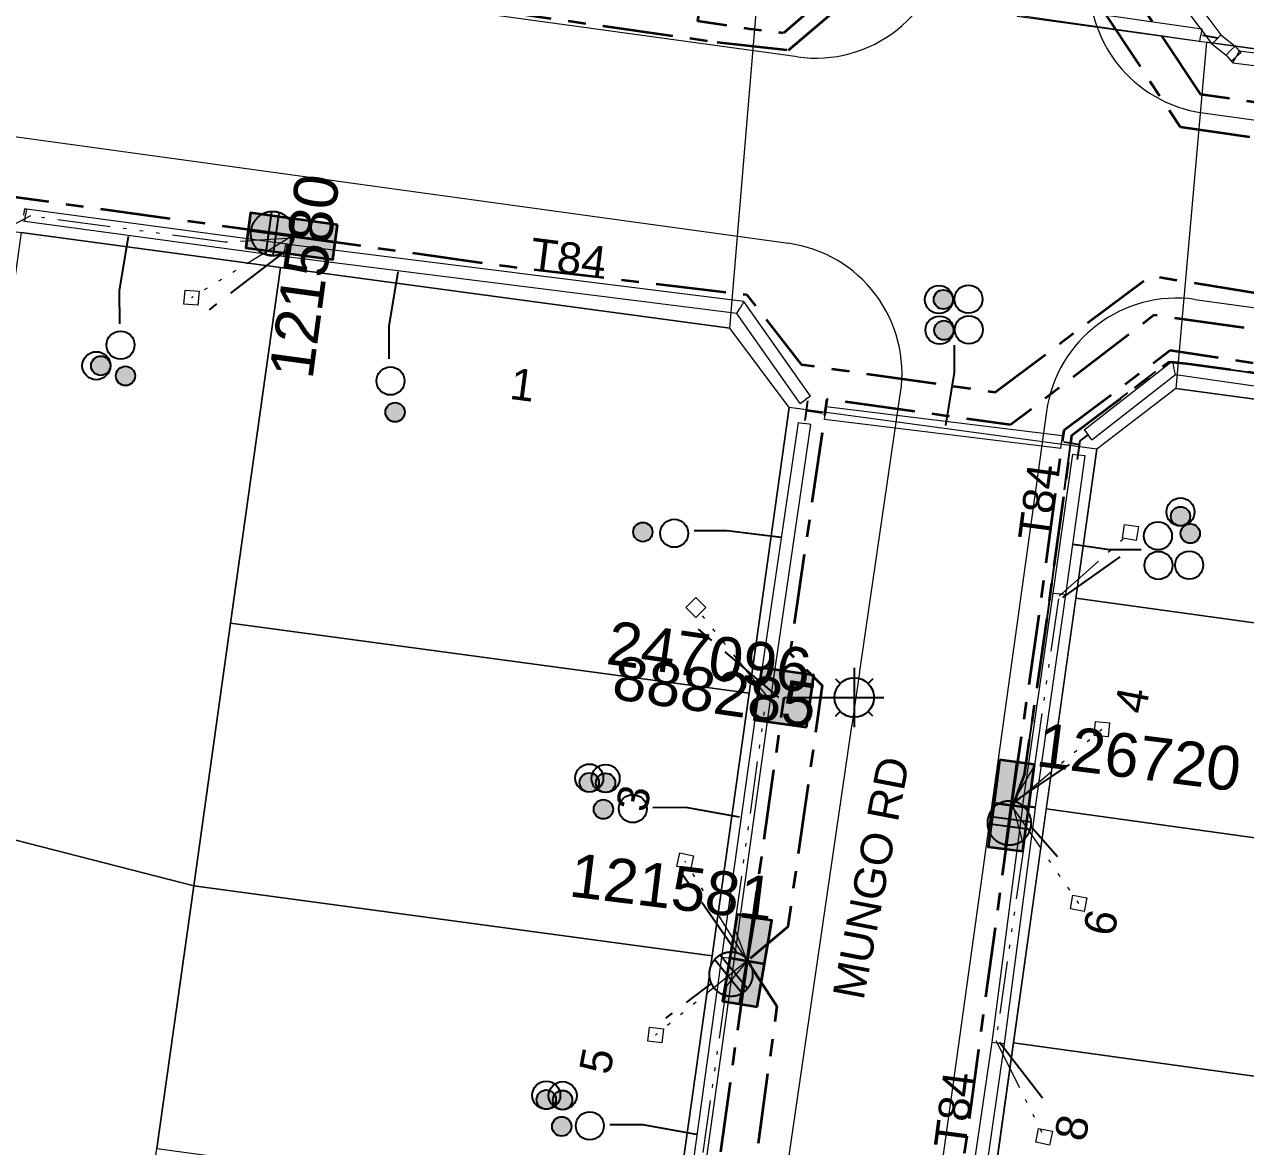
# Model space of a CAD drawing. Header units: metres. Extents: x 308278 to 310511, y 6271134 to 6272874.
# Drawn here: x 308955.2 to 309024.8, y 6271747.5 to 6271811.5 of the extents above; entities that cross this region are included whole.
import ezdxf
from ezdxf.enums import TextEntityAlignment as Align

# ---------------------------------------------------------------- set-up
doc = ezdxf.new("R2010")
doc.units = ezdxf.units.M
doc.set_wipeout_variables(frame=1)
for name, pattern in [('Cable Exist UG', [7, 4, -1, 1, -1]), ('DOT', [6.35, 0, -6.35]), ('PHANTOMX2', [6.6, 3, -0.75, 0.2, -0.75, 0.2, -0.75, 0.2, -0.75])]:
    doc.linetypes.add(name, pattern=pattern)
doc.layers.get('0').update_dxf_attribs({"color": 6})
for name, color, linetype, lineweight in [('_User Miscellaneous1', 30, 'Continuous', 13), ('_User_HV_Exist', 1, 'Continuous', 35), ('_User_LV_Exist', 5, 'Continuous', 35), ('_User_SL_Exist', 4, 'Continuous', 35), ('Cadastre Land Parcels_SP_EXT', 118, 'Continuous', 15), ('Cadastre Roads_SP_EXT', 218, 'Continuous', 15), ('Mains_HV_EXT', 13, 'Continuous', 25), ('Mains_LV_EXT', 163, 'Continuous', 25), ('Mains_LV_SL_EXT', 135, 'Continuous', 25), ('Services_SP_EXT', 42, 'PHANTOMX2', 20)]:
    doc.layers.add(name, color=color, linetype=linetype, lineweight=lineweight)
doc.layers.add('Cadastre Roads_SP_NEW', color=214, linetype='Continuous', lineweight=15, transparency=0.8)
for name, color, linetype in [('Duct_SP_EXT', 30, 'Continuous'), ('Equip_LV_EXT', 7, 'Continuous'), ('Equip_SP_SL_EXT', 7, 'Continuous'), ('SupportsUG_SP_LV_EXT', 7, 'Continuous'), ('SupportsUG_SP_LV_SL_EXT', 7, 'Continuous'), ('Trench_SP_EXT', 7, 'Continuous')]:
    doc.layers.add(name, color=color, linetype=linetype)
doc.styles.add('COLUMN_LABEL', font='arial.ttf', dxfattribs={"height": 2})
doc.styles.add('iecARIAL', font='arial.ttf', dxfattribs={"height": 2})
doc.styles.add('POLE_LABEL', font='arial.ttf', dxfattribs={"height": 2})
doc.styles.add('SL_LABEL', font='arial.ttf', dxfattribs={"height": 2})
doc.styles.get("Standard").update_dxf_attribs({"font": 'arial.ttf'})

# ---------------------------------------------------------------- blocks, each defined once
blk = doc.blocks.new('COLUMN_EXT')
blk.add_hatch(color=256).paths.add_polyline_path([(1.5, -1.5), (1.5, 1.5), (-1.5, 1.5), (-1.5, -1.5)])
blk.add_lwpolyline([(1.5, 1.5), (-1.5, 1.5), (-1.5, -1.5), (1.5, -1.5)], close=True)
at = {"flags": 9}
for tag, p in [('NOTES', (-1.813, 2)), ('STREETNAME', (-1.813, 1.6)), ('LOCATION', (-1.813, 1.4)), ('SUBURB', (-1.813, 1.8)), ('OWNED_BY', (-1.813, 0.6)), ('LEGEND', (-1.813, 1.2)), ('USAGE', (-1.813, 1)), ('STATE', (-1.813, 0.8)), ('COLUMN_TYPE', (-1.813, 0.4))]:
    blk.add_attdef(tag, text='', height=0.2, rotation=180, dxfattribs=at).set_placement(p, align=Align.MIDDLE_LEFT)
at = {"flags": 1}
blk.add_attdef('Z', (-1.813, 2.351), '', height=0.2, rotation=180, dxfattribs=at)
at = {"flags": 9}
for tag, style, p in [('STRUCTURE_PLANT_NUMBER', 'POLE_LABEL', (-1.813, -0.031)), ('STREET_CODE', 'COLUMN_LABEL', (-1.813, 0.2))]:
    blk.add_attdef(tag, text='', height=0.2, rotation=180, dxfattribs=dict(at, style=style)).set_placement(p, align=Align.MIDDLE_LEFT)
at = {"style": 'COLUMN_LABEL', "width": 0.9, "flags": 8}
blk.add_attdef('ASSET_NUM', text='', height=2, rotation=270, dxfattribs=at).set_placement((2, -4), align=Align.MIDDLE_LEFT)
blk = doc.blocks.new('PILLAR_EXT')
blk.add_hatch(color=256).paths.add_polyline_path([(-2.5, 1), (-2.5, -1), (2.5, -1), (2.5, 1)])
for p, q in [((0, 1), (0, -1)), ((-2.5, 0), (2.5, 0))]:
    blk.add_line(p, q)
at = {"ltscale": 10}
blk.add_line((2.5, 0), (-2.5, 0), dxfattribs=at)
blk.add_lwpolyline([(-2.5, -1), (-1.25, -1), (1.25, -1), (2.5, -1), (2.5, 1), (-2.5, 1)], close=True)
at = {"width": 0.9, "flags": 8}
blk.add_attdef('ASSET_NUM', text='', height=2, rotation=90, dxfattribs=at).set_placement((-2, 4), align=Align.MIDDLE_LEFT)
for tag, p, flags in [('OWNED_BY', (0, -0.2), 9), ('STATE', (0, -0.4), 9), ('SUPPORT_TYPE', (0, -0.6), 9), ('USAGE', (0, -0.8), 9), ('LEGEND', (0, -1), 9), ('LOCATION', (0, -1.2), 9), ('NOTES', (0, -1.4), 9), ('STREETNAME', (0, -1.8), 9), ('SUBURB', (0, -2), 1), ('PARENT', (0, -1.6), 9)]:
    blk.add_attdef(tag, p, '', height=0.2, dxfattribs=dict(flags=flags))
blk = doc.blocks.new('DUCT_EXT')
blk.add_circle((0, 0.8), 0.8)
at = {"flags": 1}
blk.add_attdef('Z', (0, 0), '', height=0.2, dxfattribs=at)
at = {"flags": 9}
for tag, p in [('DUCT_CODE', (0, 0)), ('XSECT_TYPE', (0, -0.2)), ('STATE', (0, -0.6)), ('FB_REFERENCE', (0, -0.4)), ('NOTES', (0, -0.8))]:
    blk.add_attdef(tag, text='', height=0.2, dxfattribs=at).set_placement(p, align=Align.MIDDLE_LEFT)
blk = doc.blocks.new('*U479')
at = {"transparency": 33554687, "flags": 9}
for tag, p in [('LRATECODE', (-7.4, 0)), ('LOUTREACHVOCAB', (-7.2, 0)), ('LOUTREACH', (-7, 0)), ('LANTNUMBER', (-6.6, 0)), ('LNEW', (-6.4, 0)), ('LMASTVOCAB', (-6.2, 0)), ('LMAST', (-6, 0)), ('LLAMPVOCAB', (-5.8, 0)), ('LLAMP', (-5.6, 0)), ('LEXIST', (-5.4, 0)), ('LCHARGE3PERCENT', (-5.2, 0)), ('LCHARGE3', (-5, 0)), ('LCHARGE2PERCENT', (-4.8, 0)), ('LCHARGE2', (-4.6, 0)), ('LCHARGE1PERCENT', (-4.4, 0)), ('LCHARGE1', (-4.2, 0)), ('LCATEGORY', (-4, 0)), ('LBRACKETVOCAB', (-3.8, 0)), ('LBRACKET', (-3.6, 0)), ('LKINGHEIGHT', (-3.4, 0)), ('CREPLACE', (-3.2, 0)), ('CREMOVE', (-3, 0)), ('CNUMBER', (-2.8, 0)), ('CNEW', (-2.6, 0)), ('CEXIST', (-2.4, 0)), ('USAGE', (-2.2, 0)), ('STATE', (-2, 0)), ('OWNED_BY', (-1.8, 0)), ('ORIENTATION', (-1.6, 0)), ('OPERATING_VOLTAGE', (-1.4, 0)), ('NO_PHASES', (-1.2, 0)), ('LANTERN_TYPE', (-1, 0)), ('LANTERN_PURPOSE', (-0.8, 0)), ('CONTROL_TYPE', (-0.6, 0)), ('CONSTRUCTED_VOLTAGE', (-0.4, 0))]:
    blk.add_attdef(tag, text='', height=0.001, rotation=270, dxfattribs=at).set_placement(p, align=Align.MIDDLE_LEFT)
at = {"transparency": 33554687, "style": 'SL_LABEL', "flags": 9}
blk.add_attdef('STREET_CODE', text='', height=0.001, rotation=270, dxfattribs=at).set_placement((0.001, 0), align=Align.MIDDLE_LEFT)
at = {"transparency": 33554687, "flags": 1}
blk.add_attdef('Z', (0, 0), '', height=0.001, rotation=270, dxfattribs=at)
at = {"transparency": 33554687, "width": 0.9}
blk.add_attdef('LNUMBER', text='', height=1, dxfattribs=at).set_placement((7, -1), align=Align.MIDDLE_LEFT)
at = {"transparency": 33554687, "flags": 9}
for tag, p in [('LREMOVE', (0, -7.6)), ('LREPLACE', (0, -7.8)), ('LTYPE', (0, -8)), ('LTYPEVOCAB', (0, -8.2)), ('LEGEND', (0, -8.4)), ('SUBURB', (0, -8.6)), ('STREETNAME', (0, -8.8)), ('LOCATION', (0, -9)), ('NOTES', (0, -9.2)), ('MAINTAINED_BY', (0, -9.863))]:
    blk.add_attdef(tag, text='', height=0.001, dxfattribs=at).set_placement(p, align=Align.MIDDLE_LEFT)
blk.add_attdef('OPERATED_BY', (0, -9.607), '', height=0.001, dxfattribs=at)
at = {"linetype": 'DOT', "transparency": 33554687}
blk.add_wipeout([(5.688, 0), (5.061, -1.061), (4, -1.688), (2.939, -1.061), (2.313, 0), (2.939, 1.061), (4, 1.687), (5.061, 1.061)], dxfattribs=at)
at = {"transparency": 33554687}
for p, q in [((4, 1.687), (4, 0)), ((2.939, 1.061), (3.205, 0.795)), ((5.061, 1.061), (4.795, 0.795)), ((0, 0), (4, 0)), ((4, 0), (5.688, 0)), ((4, 0), (4, -1.688)), ((2.939, -1.061), (3.205, -0.795)), ((5.061, -1.061), (4.795, -0.795))]:
    blk.add_line(p, q, dxfattribs=at)
blk.add_circle((4, 0), 1.125, dxfattribs=at)
blk = doc.blocks.new('CCP_EXT')
at = {"flags": 9}
for tag, p in [('USAGE', (0, -1.2)), ('LEGEND', (0, -1.4)), ('STATE', (0, -1.8)), ('LIFE_SUPPORT', (0, -1.6)), ('NOTES', (0, -2))]:
    blk.add_attdef(tag, text='', height=0.2, dxfattribs=at).set_placement(p, align=Align.MIDDLE_LEFT)
at = {"transparency": 33554687}
blk.add_wipeout([(0, 0.566), (0.566, 0), (0, -0.566), (-0.566, 0)], dxfattribs=at)
blk.add_lwpolyline([(-0.566, 0), (0, 0.566), (0.566, 0), (0, -0.566), (-0.566, 0)])
at = {"flags": 1}
blk.add_attdef('Z', (0, 0), '', height=0.2, dxfattribs=at)
at = {"flags": 9}
for tag, p in [('CCP_TYPE', (0, 0)), ('OPERATING_VOLTAGE', (0, -0.6)), ('CONSTRUCTED_VOLTAGE', (0, -0.2)), ('NO_PHASES', (0, -0.4)), ('ORIENTATION', (0, -0.8)), ('OWNED_BY', (0, -1))]:
    blk.add_attdef(tag, text='', height=0.2, dxfattribs=at).set_placement(p, align=Align.MIDDLE_LEFT)
blk = doc.blocks.new('LV_UG_LINKS_CLOSED_EXT')
at = {"layer": 'Equip_LV_EXT'}
for tag, flags, p in [('ACTUAL_STATUS', 9, (3, -2)), ('OPERATING_VOLTAGE', 9, (3, -2.6)), ('ORIENTATION', 9, (3, -2.8)), ('CONSTRUCTED_VOLTAGE', 9, (3, -2.2)), ('NO_PHASES', 9, (3, -2.4)), ('STATE', 9, (3, -3)), ('SWITCH_TYPE', 9, (3, -3.2)), ('USAGE', 9, (3, -3.4)), ('OWNED_BY', 9, (3, -3.8)), ('OPERATED_BY', 9, (3, -4)), ('NOTES', 9, (3, -3.6)), ('MAINTAINED_BY', 9, (3, -4.2)), ('TYPE', 9, (3, -4.6)), ('Z', 1, (3, -4.8)), ('NUMBER_OF_PHASES', 9, (3, -4.4))]:
    blk.add_attdef(tag, text='', height=0.2, dxfattribs=dict(at, flags=flags)).set_placement(p, align=Align.MIDDLE_LEFT)
at = {"transparency": 33554687}
blk.add_wipeout([(4, 1.25), (3.969, 1.25), (3.939, 1.248), (3.908, 1.247), (3.877, 1.244), (3.847, 1.241), (3.817, 1.236), (3.786, 1.232), (3.756, 1.226), (3.726, 1.22), (3.696, 1.213), (3.667, 1.205), (3.637, 1.196), (3.608, 1.187), (3.579, 1.177), (3.55, 1.166), (3.522, 1.155), (3.493, 1.143), (3.466, 1.13), (3.438, 1.117), (3.411, 1.102), (3.384, 1.088), (3.357, 1.072), (3.331, 1.056), (3.306, 1.039), (3.28, 1.022), (3.255, 1.004), (3.231, 0.985), (3.207, 0.966), (3.184, 0.947), (3.161, 0.926), (3.138, 0.905), (3.116, 0.884), (3.095, 0.862), (3.074, 0.839), (3.053, 0.816), (3.034, 0.793), (3.015, 0.769), (2.996, 0.745), (2.978, 0.72), (2.961, 0.694), (2.944, 0.669), (2.928, 0.643), (2.912, 0.616), (2.898, 0.589), (2.883, 0.562), (2.87, 0.534), (2.857, 0.507), (2.845, 0.478), (2.834, 0.45), (2.823, 0.421), (2.813, 0.392), (2.804, 0.363), (2.795, 0.333), (2.787, 0.304), (2.78, 0.274), (2.774, 0.244), (2.768, 0.214), (2.764, 0.183), (2.759, 0.153), (2.756, 0.123), (2.753, 0.092), (2.752, 0.061), (2.75, 0.031), (2.75, 0), (2.75, -0.031), (2.752, -0.061), (2.753, -0.092), (2.756, -0.123), (2.759, -0.153), (2.764, -0.183), (2.768, -0.214), (2.774, -0.244), (2.78, -0.274), (2.787, -0.304), (2.795, -0.333), (2.804, -0.363), (2.813, -0.392), (2.823, -0.421), (2.834, -0.45), (2.845, -0.478), (2.857, -0.507), (2.87, -0.534), (2.883, -0.562), (2.898, -0.589), (2.912, -0.616), (2.928, -0.643), (2.944, -0.669), (2.961, -0.694), (2.978, -0.72), (2.996, -0.745), (3.015, -0.769), (3.034, -0.793), (3.053, -0.816), (3.074, -0.839), (3.095, -0.862), (3.116, -0.884), (3.138, -0.905), (3.161, -0.926), (3.184, -0.947), (3.207, -0.966), (3.231, -0.985), (3.255, -1.004), (3.28, -1.022), (3.306, -1.039), (3.331, -1.056), (3.357, -1.072), (3.384, -1.088), (3.411, -1.102), (3.438, -1.117), (3.466, -1.13), (3.493, -1.143), (3.522, -1.155), (3.55, -1.166), (3.579, -1.177), (3.608, -1.187), (3.637, -1.196), (3.667, -1.205), (3.696, -1.213), (3.726, -1.22), (3.756, -1.226), (3.786, -1.232), (3.817, -1.236), (3.847, -1.241), (3.877, -1.244), (3.908, -1.247), (3.939, -1.248), (3.969, -1.25), (4, -1.25), (4.031, -1.25), (4.061, -1.248), (4.092, -1.247), (4.123, -1.244), (4.153, -1.241), (4.183, -1.236), (4.214, -1.232), (4.244, -1.226), (4.274, -1.22), (4.304, -1.213), (4.333, -1.205), (4.363, -1.196), (4.392, -1.187), (4.421, -1.177), (4.45, -1.166), (4.478, -1.155), (4.507, -1.143), (4.534, -1.13), (4.562, -1.117), (4.589, -1.102), (4.616, -1.088), (4.643, -1.072), (4.669, -1.056), (4.694, -1.039), (4.72, -1.022), (4.745, -1.004), (4.769, -0.985), (4.793, -0.966), (4.816, -0.947), (4.839, -0.926), (4.862, -0.905), (4.884, -0.884), (4.905, -0.862), (4.926, -0.839), (4.947, -0.816), (4.966, -0.793), (4.985, -0.769), (5.004, -0.745), (5.022, -0.72), (5.039, -0.694), (5.056, -0.669), (5.072, -0.643), (5.088, -0.616), (5.102, -0.589), (5.117, -0.562), (5.13, -0.534), (5.143, -0.507), (5.155, -0.478), (5.166, -0.45), (5.177, -0.421), (5.187, -0.392), (5.196, -0.363), (5.205, -0.333), (5.213, -0.304), (5.22, -0.274), (5.226, -0.244), (5.232, -0.214), (5.236, -0.183), (5.241, -0.153), (5.244, -0.123), (5.247, -0.092), (5.248, -0.061), (5.25, -0.031), (5.25, 0), (5.25, 0.031), (5.248, 0.061), (5.247, 0.092), (5.244, 0.123), (5.241, 0.153), (5.236, 0.183), (5.232, 0.214), (5.226, 0.244), (5.22, 0.274), (5.213, 0.304), (5.205, 0.333), (5.196, 0.363), (5.187, 0.392), (5.177, 0.421), (5.166, 0.45), (5.155, 0.478), (5.143, 0.507), (5.13, 0.534), (5.117, 0.562), (5.102, 0.589), (5.088, 0.616), (5.072, 0.643), (5.056, 0.669), (5.039, 0.694), (5.022, 0.72), (5.004, 0.745), (4.985, 0.769), (4.966, 0.793), (4.947, 0.816), (4.926, 0.839), (4.905, 0.862), (4.884, 0.884), (4.862, 0.905), (4.839, 0.926), (4.816, 0.947), (4.793, 0.966), (4.769, 0.985), (4.745, 1.004), (4.72, 1.022), (4.694, 1.039), (4.669, 1.056), (4.643, 1.072), (4.616, 1.088), (4.589, 1.102), (4.562, 1.117), (4.534, 1.13), (4.507, 1.143), (4.478, 1.155), (4.45, 1.166), (4.421, 1.177), (4.392, 1.187), (4.363, 1.196), (4.333, 1.205), (4.304, 1.213), (4.274, 1.22), (4.244, 1.226), (4.214, 1.232), (4.183, 1.236), (4.153, 1.241), (4.123, 1.244), (4.092, 1.247), (4.061, 1.248), (4.031, 1.25)], dxfattribs=at).dxf.layer = 'Equip_LV_EXT'
at = {"layer": 'Equip_LV_EXT'}
for p, q in [((3.792, 1.232), (3.792, -1.232)), ((4.208, 1.232), (4.208, -1.232))]:
    blk.add_line(p, q, dxfattribs=at)
at = {"layer": 'Equip_LV_EXT', "flags": 128}
blk.add_lwpolyline([(4, 1.25), (3.969, 1.25), (3.939, 1.248), (3.908, 1.247), (3.877, 1.244), (3.847, 1.241), (3.817, 1.236), (3.786, 1.232), (3.756, 1.226), (3.726, 1.22), (3.696, 1.213), (3.667, 1.205), (3.637, 1.196), (3.608, 1.187), (3.579, 1.177), (3.55, 1.166), (3.522, 1.155), (3.493, 1.143), (3.466, 1.13), (3.438, 1.117), (3.411, 1.102), (3.384, 1.088), (3.357, 1.072), (3.331, 1.056), (3.306, 1.039), (3.28, 1.022), (3.255, 1.004), (3.231, 0.985), (3.207, 0.966), (3.184, 0.947), (3.161, 0.926), (3.138, 0.905), (3.116, 0.884), (3.095, 0.862), (3.074, 0.839), (3.053, 0.816), (3.034, 0.793), (3.015, 0.769), (2.996, 0.745), (2.978, 0.72), (2.961, 0.694), (2.944, 0.669), (2.928, 0.643), (2.912, 0.616), (2.898, 0.589), (2.883, 0.562), (2.87, 0.534), (2.857, 0.507), (2.845, 0.478), (2.834, 0.45), (2.823, 0.421), (2.813, 0.392), (2.804, 0.363), (2.795, 0.333), (2.787, 0.304), (2.78, 0.274), (2.774, 0.244), (2.768, 0.214), (2.764, 0.183), (2.759, 0.153), (2.756, 0.123), (2.753, 0.092), (2.752, 0.061), (2.75, 0.031), (2.75, 0), (2.75, -0.031), (2.752, -0.061), (2.753, -0.092), (2.756, -0.123), (2.759, -0.153), (2.764, -0.183), (2.768, -0.214), (2.774, -0.244), (2.78, -0.274), (2.787, -0.304), (2.795, -0.333), (2.804, -0.363), (2.813, -0.392), (2.823, -0.421), (2.834, -0.45), (2.845, -0.478), (2.857, -0.507), (2.87, -0.534), (2.883, -0.562), (2.898, -0.589), (2.912, -0.616), (2.928, -0.643), (2.944, -0.669), (2.961, -0.694), (2.978, -0.72), (2.996, -0.745), (3.015, -0.769), (3.034, -0.793), (3.053, -0.816), (3.074, -0.839), (3.095, -0.862), (3.116, -0.884), (3.138, -0.905), (3.161, -0.926), (3.184, -0.947), (3.207, -0.966), (3.231, -0.985), (3.255, -1.004), (3.28, -1.022), (3.306, -1.039), (3.331, -1.056), (3.357, -1.072), (3.384, -1.088), (3.411, -1.102), (3.438, -1.117), (3.466, -1.13), (3.493, -1.143), (3.522, -1.155), (3.55, -1.166), (3.579, -1.177), (3.608, -1.187), (3.637, -1.196), (3.667, -1.205), (3.696, -1.213), (3.726, -1.22), (3.756, -1.226), (3.786, -1.232), (3.817, -1.236), (3.847, -1.241), (3.877, -1.244), (3.908, -1.247), (3.939, -1.248), (3.969, -1.25), (4, -1.25), (4.031, -1.25), (4.061, -1.248), (4.092, -1.247), (4.123, -1.244), (4.153, -1.241), (4.183, -1.236), (4.214, -1.232), (4.244, -1.226), (4.274, -1.22), (4.304, -1.213), (4.333, -1.205), (4.363, -1.196), (4.392, -1.187), (4.421, -1.177), (4.45, -1.166), (4.478, -1.155), (4.507, -1.143), (4.534, -1.13), (4.562, -1.117), (4.589, -1.102), (4.616, -1.088), (4.643, -1.072), (4.669, -1.056), (4.694, -1.039), (4.72, -1.022), (4.745, -1.004), (4.769, -0.985), (4.793, -0.966), (4.816, -0.947), (4.839, -0.926), (4.862, -0.905), (4.884, -0.884), (4.905, -0.862), (4.926, -0.839), (4.947, -0.816), (4.966, -0.793), (4.985, -0.769), (5.004, -0.745), (5.022, -0.72), (5.039, -0.694), (5.056, -0.669), (5.072, -0.643), (5.088, -0.616), (5.102, -0.589), (5.117, -0.562), (5.13, -0.534), (5.143, -0.507), (5.155, -0.478), (5.166, -0.45), (5.177, -0.421), (5.187, -0.392), (5.196, -0.363), (5.205, -0.333), (5.213, -0.304), (5.22, -0.274), (5.226, -0.244), (5.232, -0.214), (5.236, -0.183), (5.241, -0.153), (5.244, -0.123), (5.247, -0.092), (5.248, -0.061), (5.25, -0.031), (5.25, 0), (5.25, 0.031), (5.248, 0.061), (5.247, 0.092), (5.244, 0.123), (5.241, 0.153), (5.236, 0.183), (5.232, 0.214), (5.226, 0.244), (5.22, 0.274), (5.213, 0.304), (5.205, 0.333), (5.196, 0.363), (5.187, 0.392), (5.177, 0.421), (5.166, 0.45), (5.155, 0.478), (5.143, 0.507), (5.13, 0.534), (5.117, 0.562), (5.102, 0.589), (5.088, 0.616), (5.072, 0.643), (5.056, 0.669), (5.039, 0.694), (5.022, 0.72), (5.004, 0.745), (4.985, 0.769), (4.966, 0.793), (4.947, 0.816), (4.926, 0.839), (4.905, 0.862), (4.884, 0.884), (4.862, 0.905), (4.839, 0.926), (4.816, 0.947), (4.793, 0.966), (4.769, 0.985), (4.745, 1.004), (4.72, 1.022), (4.694, 1.039), (4.669, 1.056), (4.643, 1.072), (4.616, 1.088), (4.589, 1.102), (4.562, 1.117), (4.534, 1.13), (4.507, 1.143), (4.478, 1.155), (4.45, 1.166), (4.421, 1.177), (4.392, 1.187), (4.363, 1.196), (4.333, 1.205), (4.304, 1.213), (4.274, 1.22), (4.244, 1.226), (4.214, 1.232), (4.183, 1.236), (4.153, 1.241), (4.123, 1.244), (4.092, 1.247), (4.061, 1.248), (4.031, 1.25)], close=True, dxfattribs=at)
blk = doc.blocks.new('CABLE_LARGE_EXT')
h = blk.add_hatch(color=256)
edge = h.paths.add_edge_path()
edge.add_arc((0, 0.55), 0.55, 0, 360)
blk.add_circle((0, 0.55), 0.55)
at = {"flags": 1}
blk.add_attdef('Z', (0, 0), '', height=0.2, dxfattribs=at)
at = {"flags": 9}
for tag, p in [('COND_CODE', (0, 0)), ('XSECT_SIZE', (0, -0.6)), ('STATE', (0, -0.4)), ('FB_REFERENCE', (0, -0.2)), ('NOTES', (0, -0.8))]:
    blk.add_attdef(tag, text='', height=0.2, dxfattribs=at).set_placement(p, align=Align.MIDDLE_LEFT)

msp = doc.modelspace()

# ---------------------------------------------------------------- linework, layer by layer
at = {"layer": '_User Miscellaneous1'}
for p, q in [((309003.7, 6271813.97), (309022.329, 6271811.277)), ((309003.597, 6271813.257), (309022.226, 6271810.564)), ((309022.097, 6271812.681), (309023.423, 6271810.925)), ((309021.517, 6271812.254), (309022.905, 6271810.416)), ((309022.329, 6271811.277), (309022.278, 6271810.921)), ((309022.226, 6271810.564), (309022.278, 6271810.921)), ((309022.905, 6271810.416), (309023.164, 6271810.67)), ((309023.423, 6271810.925), (309023.164, 6271810.67)), ((309023.423, 6271810.925), (309024.227, 6271810.294)), ((309022.905, 6271810.416), (309023.724, 6271809.774)), ((309023.724, 6271809.774), (309023.975, 6271810.034)), ((309023.724, 6271809.774), (309024.006, 6271809.438)), ((309024.227, 6271810.294), (309023.975, 6271810.034)), ((309024.227, 6271810.294), (309024.557, 6271809.901)), ((309024.466, 6271810.01), (309024.281, 6271809.67)), ((309024.557, 6271809.901), (309024.281, 6271809.67)), ((309024.557, 6271809.901), (309024.466, 6271810.01)), ((309024.466, 6271810.01), (309044.502, 6271807.529)), ((309024.006, 6271809.438), (309024.281, 6271809.67)), ((309024.006, 6271809.438), (309024.097, 6271809.33)), ((309024.097, 6271809.33), (309024.281, 6271809.67)), ((309024.097, 6271809.33), (309044.413, 6271806.815)), ((308955.22, 6271801.012), (308955.171, 6271800.655)), ((308955.332, 6271800.996), (308955.22, 6271801.012)), ((308955.332, 6271800.996), (308955.284, 6271800.64)), ((308955.236, 6271800.283), (308955.123, 6271800.298)), ((308955.236, 6271800.283), (308955.284, 6271800.64)), ((308995.826, 6271795.05), (308996.029, 6271795.388)), ((308996.232, 6271795.725), (308996.029, 6271795.388)), ((309000.02, 6271790.326), (308996.232, 6271795.725)), ((308999.431, 6271789.913), (308995.826, 6271795.05)), ((309015.624, 6271788.416), (309020.634, 6271792.317)), ((309020.634, 6271792.317), (309030.847, 6271790.836)), ((309020.634, 6271792.317), (309020.734, 6271791.939)), ((309020.834, 6271791.561), (309020.734, 6271791.939)), ((309016.066, 6271787.848), (309020.834, 6271791.561)), ((309020.834, 6271791.561), (309030.744, 6271790.123)), ((309000.02, 6271790.326), (308999.725, 6271790.119)), ((308999.431, 6271789.913), (308999.725, 6271790.119)), ((309000.911, 6271789.712), (309000.867, 6271789.354)), ((309014.375, 6271788.059), (309000.911, 6271789.712)), ((309000.823, 6271788.997), (309000.867, 6271789.354)), ((309014.287, 6271787.344), (309000.823, 6271788.997)), ((308999.333, 6271788.82), (308999.69, 6271788.768)), ((309000.046, 6271788.716), (308999.69, 6271788.768)), ((309015.624, 6271788.416), (309015.845, 6271788.132)), ((309014.287, 6271787.344), (309014.331, 6271787.701)), ((309014.375, 6271788.059), (309014.331, 6271787.701)), ((309016.066, 6271787.848), (309015.845, 6271788.132)), ((309013.861, 6271779.099), (309014.972, 6271787.017)), ((309014.574, 6271778.999), (309015.685, 6271786.917)), ((309014.972, 6271787.017), (309015.328, 6271786.967)), ((309015.685, 6271786.917), (309015.328, 6271786.967)), ((309013.861, 6271779.1), (309014.218, 6271779.049)), ((309013.861, 6271779.099), (309014.218, 6271779.049)), ((309014.574, 6271778.999), (309014.218, 6271779.049)), ((309014.574, 6271778.998), (309014.218, 6271779.049)), ((309007.196, 6271731.653), (309010.374, 6271753.492)), ((309007.909, 6271731.55), (309011.087, 6271753.389)), ((309010.374, 6271753.492), (309010.731, 6271753.44)), ((309010.374, 6271753.487), (309010.731, 6271753.44)), ((309011.088, 6271753.394), (309010.731, 6271753.44)), ((309011.087, 6271753.389), (309010.731, 6271753.44))]:
    msp.add_line(p, q, dxfattribs=at)
at = {"layer": '_User_HV_Exist', "linetype": 'Cable Exist UG'}
for points in [[(309044.054, 6271792.496), (309043.203, 6271792.609), (309044.681, 6271804.274), (309022.27, 6271807.533), (309018.313, 6271813.505), (309015.968, 6271817.728), (309006.6, 6271818.821), (309006.6, 6271818.821), (309009.339, 6271846.608), (309012.306, 6271878.31), (309010.448, 6271880.581), (309009.581, 6271881.663), (309007.088, 6271884.67), (309007.648, 6271893.629), (309008.495, 6271894.323), (309013.202, 6271898.298), (309014.409, 6271899.442), (309016.669, 6271922.295), (309016.768, 6271923.988), (309007.722, 6271929.579), (309005.851, 6271929.623)], [(308981.268, 6271812.433), (308994.706, 6271810.513), (308998.763, 6271810.06), (309005.214, 6271815.517)], [(309016.603, 6271812.464), (309021.097, 6271805.683), (309021.097, 6271805.683), (309042.44, 6271802.579)]]:
    msp.add_lwpolyline(points, dxfattribs=at)
at = {"layer": '_User_LV_Exist', "linetype": 'Cable Exist UG', "flags": 128}
msp.add_lwpolyline([(309005.679, 6271929.5), (309007.289, 6271930.825), (309019.865, 6271923.787), (309019.739, 6271922.209), (309019.739, 6271922.209), (309017.852, 6271903.876), (309017.802, 6271903.369), (309017.568, 6271901.015), (309016.96, 6271896.278), (309012.367, 6271896.385), (309007.209, 6271891.975), (309006.426, 6271892.028), (309006.399, 6271891.753), (309005.583, 6271882.582), (309005.583, 6271882.582), (309009.277, 6271877.284), (309006.532, 6271849.429), (309008.588, 6271849.125), (309005.385, 6271817.016), (308998.49, 6271811.033), (308996.588, 6271811.263), (308996.588, 6271811.263), (308993.604, 6271811.707), (308993.877, 6271813.688), (308993.877, 6271813.688), (308967.231, 6271817.263)], dxfattribs=at)
at = {"layer": 'Cadastre Land Parcels_SP_EXT', "linetype": 'Continuous'}
for points in [[(309122.099, 6271940.391), (309102.142, 6271966.8), (309077.032, 6271947.924), (309059.588, 6271925.474), (309054.983, 6271877.794), (309018.499, 6271881.315), (309011.806, 6271811.997), (309022.595, 6271810.518), (309184.649, 6271788.315), (309209.035, 6271798.08), (309218.119, 6271813.033), (309122.099, 6271940.391)], [(308966.969, 6271777.385), (308969.814, 6271797.666), (308955.037, 6271799.664), (308950.335, 6271766.143), (308964.867, 6271762.409), (308966.969, 6271777.385)], [(308998.807, 6271789.676), (308995.428, 6271794.203), (308969.814, 6271797.666), (308966.969, 6271777.385), (308996.522, 6271773.39), (308998.807, 6271789.676)], [(309043.49, 6271787.707), (309020.845, 6271790.768), (309016.346, 6271787.305), (309015.156, 6271778.82), (309041.781, 6271775.122), (309043.49, 6271787.707)], [(309041.781, 6271775.122), (309015.156, 6271778.82), (309013.468, 6271766.793), (309040.144, 6271763.084), (309041.781, 6271775.122)], [(308996.522, 6271773.39), (308966.969, 6271777.385), (308964.867, 6271762.409), (308994.42, 6271758.413), (308996.522, 6271773.39)], [(309040.144, 6271763.084), (309013.468, 6271766.793), (309011.598, 6271753.464), (309038.331, 6271749.743), (309040.144, 6271763.084)], [(308962.766, 6271747.432), (308964.867, 6271762.409), (308950.335, 6271766.143), (308945.632, 6271732.625), (308960.164, 6271728.891), (308962.766, 6271747.432)], [(308994.42, 6271758.413), (308964.867, 6271762.409), (308962.766, 6271747.432), (308992.318, 6271743.437), (308994.42, 6271758.413)], [(309038.331, 6271749.743), (309011.598, 6271753.464), (309010.185, 6271743.388), (309036.96, 6271739.66), (309038.331, 6271749.743)]]:
    msp.add_lwpolyline(points, close=True, dxfattribs=at)
at = {"layer": 'Cadastre Roads_SP_EXT', "linetype": 'Continuous'}
msp.add_lwpolyline([(309161.503, 6271780.076), (309184.649, 6271788.315), (309022.595, 6271810.518), (309020.845, 6271790.768), (309144.555, 6271774.044), (309161.503, 6271780.076)], close=True, dxfattribs=at)
at = {"layer": 'Cadastre Roads_SP_NEW'}
for p, q in [((308999.288, 6271809.672), (308859.682, 6271828.929)), ((309022.389, 6271806.486), (309076.425, 6271799.032)), ((309021.933, 6271795.848), (309142.498, 6271779.217))]:
    msp.add_line(p, q, dxfattribs=at)
for centre, start, end in [((309000.312, 6271817.102), 262.14621, 354.54495), ((309023.414, 6271813.915), 174.54495, 262.14621), ((308997.742, 6271791.614), 351.69775, 82.14621), ((309020.908, 6271788.418), 82.14621, 172.07148)]:
    msp.add_arc(centre, 7.5, start, end, dxfattribs=at)
at = {"layer": 'Duct_SP_EXT'}
for points in [[(308960.65, 6271794.458), (308960.648, 6271796.338), (308961.146, 6271799.434)], [(308976.004, 6271792.45), (308976.003, 6271794.329), (308976.52, 6271797.421)], [(309008.21, 6271793.237), (309008.206, 6271791.678), (309007.73, 6271788.651)], [(308993.399, 6271782.672), (308995.282, 6271782.675), (308998.351, 6271782.28)], [(309018.869, 6271781.564), (309017.078, 6271781.569), (309014.972, 6271781.871)], [(308991.033, 6271766.883), (308992.91, 6271766.887), (308995.964, 6271766.344)], [(308988.581, 6271748.796), (308990.454, 6271748.798), (308993.503, 6271748.25)]]:
    msp.add_lwpolyline(points, dxfattribs=at)
at = {"layer": 'Mains_HV_EXT', "linetype": 'Cable Exist UG'}
for points in [[(309044.054, 6271792.496), (309043.203, 6271792.609), (309044.681, 6271804.274), (309022.27, 6271807.533), (309018.313, 6271813.505), (309015.968, 6271817.728), (309006.6, 6271818.821), (309006.6, 6271818.821), (309009.339, 6271846.608), (309012.306, 6271878.31), (309010.448, 6271880.581), (309009.581, 6271881.663), (309007.088, 6271884.67), (309007.648, 6271893.629), (309008.495, 6271894.323), (309013.202, 6271898.298), (309014.409, 6271899.442), (309016.669, 6271922.295), (309016.768, 6271923.988), (309007.722, 6271929.579), (309005.851, 6271929.623)], [(308981.268, 6271812.433), (308994.706, 6271810.513), (308998.763, 6271810.06), (309005.214, 6271815.517)], [(309016.603, 6271812.464), (309021.097, 6271805.683), (309021.097, 6271805.683), (309042.44, 6271802.579)]]:
    msp.add_lwpolyline(points, dxfattribs=at)
at = {"layer": 'Trench_SP_EXT', "linetype": 'Cable Exist UG'}
for points in [[(309022.366, 6271810.906), (309023.221, 6271810.764)], [(308999.713, 6271788.936), (308999.824, 6271789.6)], [(308999.795, 6271789.516), (308999.868, 6271790.07)], [(308999.795, 6271789.516), (309000.71, 6271789.379)], [(309014.473, 6271787.718), (309015.373, 6271787.582)], [(309015.252, 6271786.716), (309015.402, 6271787.786)], [(309015.402, 6271787.786), (309015.845, 6271788.132)], [(309014.407, 6271778.85), (309017.989, 6271781.396)], [(309011.469, 6271767.092), (309015.392, 6271769.732)], [(309011.469, 6271767.092), (309014.552, 6271763.559)], [(309010.794, 6271753.488), (309013.57, 6271749.917)]]:
    msp.add_lwpolyline(points, dxfattribs=at)

# ---------------------------------------------------------------- block references
at = {"layer": 'Duct_SP_EXT'}
for name, p, rotation in [('DUCT_EXT', (309008.148, 6271795.839), 90.01278669449933), ('DUCT_EXT', (309009.831, 6271795.859), 90.01278669449933), ('CABLE_LARGE_EXT', (309008.148, 6271795.839), 89.5661810605022), ('DUCT_EXT', (309008.181, 6271794.095), 90.01278669449933), ('CABLE_LARGE_EXT', (309008.181, 6271794.095), 90.93953993295031), ('DUCT_EXT', (309009.852, 6271794.112), 90.01278669449933), ('DUCT_EXT', (308961.498, 6271793.241), 90.08043177349576), ('DUCT_EXT', (308960.12, 6271792.058), 89.51030442739325), ('CABLE_LARGE_EXT', (308960.12, 6271792.058), 89.51030442739325), ('CABLE_LARGE_EXT', (308961.529, 6271791.485), 90.08043177349576), ('DUCT_EXT', (308976.884, 6271791.198), 90.08043177349576), ('CABLE_LARGE_EXT', (308976.896, 6271789.413), 90.08043177349576)]:
    msp.add_blockref(name, p, dxfattribs=dict(at, rotation=rotation))
for name, p in [('DUCT_EXT', (309021.116, 6271782.928)), ('CABLE_LARGE_EXT', (309021.116, 6271782.928)), ('DUCT_EXT', (308992.257, 6271781.711)), ('CABLE_LARGE_EXT', (308990.471, 6271782.032)), ('DUCT_EXT', (309019.831, 6271781.56)), ('CABLE_LARGE_EXT', (309021.673, 6271781.945)), ('DUCT_EXT', (309019.86, 6271779.881)), ('DUCT_EXT', (309021.612, 6271779.896)), ('DUCT_EXT', (308987.416, 6271767.753)), ('CABLE_LARGE_EXT', (308987.416, 6271767.753)), ('DUCT_EXT', (308988.348, 6271767.729)), ('CABLE_LARGE_EXT', (308988.348, 6271767.729)), ('CABLE_LARGE_EXT', (308988.219, 6271766.225)), ('DUCT_EXT', (308989.899, 6271766.012)), ('DUCT_EXT', (308984.966, 6271749.669)), ('CABLE_LARGE_EXT', (308984.966, 6271749.669)), ('DUCT_EXT', (308985.898, 6271749.645)), ('CABLE_LARGE_EXT', (308985.898, 6271749.645)), ('CABLE_LARGE_EXT', (308985.844, 6271748.139)), ('DUCT_EXT', (308987.446, 6271747.924))]:
    msp.add_blockref(name, p, dxfattribs=at)
at = {"layer": 'SupportsUG_SP_LV_EXT'}
ref = msp.add_blockref('PILLAR_EXT', (308970.457, 6271799.45), dxfattribs=dict(at, rotation=172.3021609111011))
ref.add_attrib('ASSET_NUM', '121580', dxfattribs={"layer": '0', "height": 2.5, "rotation": 82.30216, "style": 'iecARIAL'}).set_placement((308971.957, 6271802.95), align=Align.MIDDLE_RIGHT)
ref = msp.add_blockref('PILLAR_EXT', (309011.47, 6271766.987), dxfattribs=dict(at, rotation=262.4796740872083))
ref.add_attrib('ASSET_NUM', '126720', dxfattribs={"layer": '0', "height": 2.5, "rotation": 352.78518, "style": 'iecARIAL'}).set_placement((309012.97, 6271770.487), align=Align.MIDDLE_LEFT)
ref = msp.add_blockref('PILLAR_EXT', (308996.411, 6271758.135), dxfattribs=dict(at, rotation=80.39231123624224))
ref.add_attrib('ASSET_NUM', '121581', dxfattribs={"layer": '0', "height": 2.5, "rotation": 352.98381, "style": 'iecARIAL'}).set_placement((308997.911, 6271761.635), align=Align.MIDDLE_RIGHT)
at = {"layer": 'SupportsUG_SP_LV_SL_EXT'}
ref = msp.add_blockref('COLUMN_EXT', (308998.521, 6271773.147), dxfattribs=dict(at, rotation=261.7894170366939))
ref.add_attrib('ASSET_NUM', '888285', dxfattribs={"layer": '0', "height": 2.5, "rotation": 351.78942, "style": 'COLUMN_LABEL'}).set_placement((309000.521, 6271773.897), align=Align.TOP_RIGHT)

# ---------------------------------------------------------------- texts
at = {"layer": 'Cadastre Land Parcels_SP_EXT'}
for s, rotation, p in [('1', 352.5894, (308982.814, 6271790.182)), ('4', 79.12011, (309019.096, 6271772.141)), ('3', 79.11844, (308990.685, 6271766.549)), ('6', 79.1194, (309017.318, 6271759.462)), ('5', 79.11405, (308988.583, 6271751.572)), ('8', 79.11931, (309015.676, 6271747.76))]:
    msp.add_text(s, height=1.8, rotation=rotation, dxfattribs=at).set_placement(p)
at = {"layer": 'Cadastre Roads_SP_EXT'}
msp.add_text('MUNGO RD', height=1.8, rotation=79.11968, dxfattribs=at).set_placement((309003.042, 6271755.836))
at = {"layer": 'Mains_LV_EXT'}
for rotation, p in [(352.79562, (308983.962, 6271797.587)), (82.32758, (309013.63, 6271782.025)), (82.50508, (309008.837, 6271747.372))]:
    msp.add_text('T84', height=1.8, rotation=rotation, dxfattribs=at).set_placement(p)

# ---------------------------------------------------------------- next in the draw order: block references
at = {"layer": 'Equip_SP_SL_EXT'}
ref = msp.add_blockref('*U479', (308998.521, 6271773.147), dxfattribs=at)
ref.add_attrib('ASSET_NUM', '247096', dxfattribs={"layer": '0', "height": 2.5, "rotation": 351.78942, "style": 'iecARIAL'}).set_placement((309000.021, 6271774.647), align=Align.MIDDLE_RIGHT)
at = {"layer": 'Services_SP_EXT'}
for p, rotation in [((308964.744, 6271795.94), 130.3021609831189), ((309018.261, 6271782.558), 216.2051535551028), ((309016.63, 6271771.341), 220.479674183645), ((308992.876, 6271763.81), 302.3923116490873), ((309015.303, 6271761.408), 124.4796735626978), ((308991.196, 6271753.9), 38.39231111253506), ((309013.338, 6271748.1), 123.4474468856892)]:
    msp.add_blockref('CCP_EXT', p, dxfattribs=dict(at, rotation=rotation))

# ---------------------------------------------------------------- next in the draw order: linework, layer by layer
at = {"layer": '_User Miscellaneous1'}
for p, q in [((308997.069, 6271773.324), (308999.333, 6271788.82)), ((308997.783, 6271773.227), (309000.046, 6271788.716)), ((308997.059, 6271773.242), (308997.069, 6271773.32)), ((308997.059, 6271773.242), (308997.416, 6271773.197)), ((308997.06, 6271773.247), (308997.416, 6271773.197)), ((308997.069, 6271773.32), (308997.069, 6271773.324)), ((308997.069, 6271773.324), (308997.426, 6271773.275)), ((308997.069, 6271773.32), (308997.426, 6271773.275)), ((308997.773, 6271773.148), (308997.416, 6271773.197)), ((308997.773, 6271773.153), (308997.416, 6271773.197)), ((308997.783, 6271773.231), (308997.426, 6271773.275)), ((308997.783, 6271773.227), (308997.426, 6271773.275)), ((308997.773, 6271773.153), (308997.783, 6271773.231)), ((308997.783, 6271773.231), (308997.783, 6271773.227))]:
    msp.add_line(p, q, dxfattribs=at)
at = {"layer": 'Cadastre Roads_SP_EXT', "linetype": 'Continuous'}
msp.add_lwpolyline([(308831.761, 6271816.372), (308894.387, 6271807.862), (308904.858, 6271806.446), (308910.41, 6271805.696), (308925.187, 6271803.699), (308940.078, 6271801.686), (308955.037, 6271799.664), (308969.814, 6271797.666), (308995.428, 6271794.203), (308997.079, 6271814.014)], dxfattribs=at)
at = {"layer": 'Trench_SP_EXT', "linetype": 'Cable Exist UG'}
for points in [[(308970.142, 6271798.631), (308965.741, 6271795.257)], [(308998.212, 6271773.152), (308993.316, 6271777.332)], [(308996.119, 6271758.174), (308992.71, 6271763.078)], [(308996.119, 6271758.174), (308991.761, 6271754.858)]]:
    msp.add_lwpolyline(points, dxfattribs=at)

# ---------------------------------------------------------------- next in the draw order: block references
at = {"layer": '_User_SL_Exist'}
ref = msp.add_blockref('COLUMN_EXT', (308998.521, 6271773.147), dxfattribs=dict(at, rotation=261.7894170366939))
ref.add_attrib('ASSET_NUM', '888285', dxfattribs={"layer": '0', "height": 2.5, "rotation": 351.78942, "style": 'COLUMN_LABEL'}).set_placement((309000.521, 6271773.897), align=Align.TOP_RIGHT)
at = {"layer": 'Services_SP_EXT'}
msp.add_blockref('CCP_EXT', (308993.493, 6271778.275), dxfattribs=at)

# ---------------------------------------------------------------- next in the draw order: linework, layer by layer
at = {"layer": 'Cadastre Roads_SP_EXT', "linetype": 'Continuous'}
msp.add_lwpolyline([(309016.346, 6271787.305), (308998.807, 6271789.676), (308996.522, 6271773.39), (308994.42, 6271758.413), (308992.318, 6271743.437), (308989.789, 6271725.415), (309007.041, 6271720.986), (309016.346, 6271787.305)], close=True, dxfattribs=at)

# ---------------------------------------------------------------- next in the draw order: block references
at = {"layer": 'Equip_LV_EXT', "rotation": 172.2953864776098}
msp.add_blockref('LV_UG_LINKS_CLOSED_EXT', (308973.323, 6271799.062), dxfattribs=at)

# ---------------------------------------------------------------- next in the draw order: linework, layer by layer
at = {"layer": '_User Miscellaneous1'}
for p, q in [((308970.19, 6271798.988), (308955.332, 6271800.996)), ((308970.094, 6271798.275), (308955.236, 6271800.283)), ((308970.006, 6271798.287), (308970.051, 6271798.644)), ((308970.096, 6271799.001), (308970.051, 6271798.644)), ((308970.094, 6271798.275), (308970.142, 6271798.631)), ((308996.232, 6271795.725), (308970.096, 6271799.001)), ((308970.19, 6271798.988), (308970.142, 6271798.631)), ((308995.826, 6271795.05), (308970.006, 6271798.287))]:
    msp.add_line(p, q, dxfattribs=at)
at = {"layer": '_User_LV_Exist', "linetype": 'Cable Exist UG', "flags": 128}
for points in [[(308970.47, 6271799.482), (308942.684, 6271803.333), (308942.856, 6271805.239), (308940.278, 6271805.615), (308939.088, 6271803.717), (308925.081, 6271805.666)], [(308970.41, 6271799.47), (308982.773, 6271797.734), (308982.773, 6271797.734), (308996.384, 6271796.124), (308999.494, 6271792.14), (309010.553, 6271790.561), (309019.403, 6271797.198), (309027.14, 6271795.93), (309035.935, 6271794.654), (309042.897, 6271793.602), (309041.16, 6271782.498), (309040.382, 6271780.848)]]:
    msp.add_lwpolyline(points, dxfattribs=at)
at = {"layer": 'Cadastre Roads_SP_NEW'}
msp.add_line((308858.234, 6271818.429), (308998.767, 6271799.044), dxfattribs=at)
at = {"layer": 'Services_SP_EXT'}
for points in [[(308970.53, 6271799.33), (308966.64, 6271799.104), (308966.64, 6271799.104), (308955.558, 6271800.602), (308950.158, 6271797.767)], [(308970.457, 6271799.45), (308964.744, 6271795.94)]]:
    msp.add_lwpolyline(points, dxfattribs=at)

# ---------------------------------------------------------------- next in the draw order: block references
at = {"layer": '_User_LV_Exist'}
ref = msp.add_blockref('PILLAR_EXT', (308970.457, 6271799.45), dxfattribs=dict(at, rotation=172.3021609111011))
ref.add_attrib('ASSET_NUM', '121580', dxfattribs={"layer": '0', "height": 2.5, "rotation": 82.30216, "style": 'iecARIAL'}).set_placement((308971.957, 6271802.95), align=Align.MIDDLE_RIGHT)
at = {"layer": 'Equip_LV_EXT'}
for p, rotation in [((309011.88, 6271769.956), 262.4796740872083), ((308998.611, 6271759.882), 218.854021673763)]:
    msp.add_blockref('LV_UG_LINKS_CLOSED_EXT', p, dxfattribs=dict(at, rotation=rotation))

# ---------------------------------------------------------------- next in the draw order: linework, layer by layer
at = {"layer": '_User Miscellaneous1'}
for p, q in [((309012.134, 6271767), (309013.861, 6271779.1)), ((309012.847, 6271766.898), (309014.574, 6271778.998)), ((308994.976, 6271758.347), (308997.06, 6271773.247)), ((308995.69, 6271758.248), (308997.773, 6271773.148)), ((309010.374, 6271753.487), (309012.13, 6271766.933)), ((309011.088, 6271753.394), (309012.844, 6271766.839)), ((309012.13, 6271766.933), (309012.487, 6271766.886)), ((309012.134, 6271767), (309012.49, 6271766.949)), ((309012.844, 6271766.839), (309012.487, 6271766.886)), ((309012.847, 6271766.898), (309012.49, 6271766.949)), ((308992.893, 6271743.378), (308994.976, 6271758.347)), ((308994.976, 6271758.347), (308995.333, 6271758.298)), ((308994.976, 6271758.347), (308995.333, 6271758.298)), ((308995.69, 6271758.248), (308995.333, 6271758.298)), ((308995.69, 6271758.248), (308995.333, 6271758.298)), ((308993.606, 6271743.279), (308995.69, 6271758.248))]:
    msp.add_line(p, q, dxfattribs=at)
at = {"layer": '_User_LV_Exist', "linetype": 'Cable Exist UG', "flags": 128}
for points in [[(309040.533, 6271780.877), (309040.168, 6271782.681), (309041.485, 6271791.836), (309041.485, 6271791.836), (309035.042, 6271792.669), (309035.042, 6271792.669), (309027.294, 6271793.86), (309019.605, 6271794.953), (309011.433, 6271788.689), (309011.433, 6271788.689), (309000.962, 6271790.15), (308998.852, 6271775.668), (309000.693, 6271773.84), (309000.693, 6271773.84), (308998.73, 6271760.069), (308996.369, 6271758.084)], [(309040.55, 6271780.86), (309038.697, 6271782.777), (309039.764, 6271790.145), (309033.576, 6271791.177), (309032.404, 6271792.647), (309029.577, 6271793.093), (309028.166, 6271791.769), (309020.524, 6271792.923), (309020.524, 6271792.923), (309014.462, 6271788.369), (309013.074, 6271778.125), (309011.483, 6271767.084)], [(309011.492, 6271766.956), (309006.693, 6271731.707)], [(308996.411, 6271758.135), (308998.114, 6271755.54), (308998.114, 6271755.54), (308996.376, 6271742.895), (308996.376, 6271742.895), (308993.626, 6271723.279), (308986.084, 6271718.175), (308986.084, 6271718.175), (308983.254, 6271718.821), (308982.326, 6271721.112), (308959.683, 6271726.967)]]:
    msp.add_lwpolyline(points, dxfattribs=at)
at = {"layer": '_User_SL_Exist', "linetype": 'Cable Exist UG', "flags": 128}
for points in [[(309011.535, 6271766.893), (309012.226, 6271768.738), (309012.226, 6271768.738), (309013.569, 6271778.059), (309014.93, 6271788.096), (309020.445, 6271792.289), (309021.46, 6271792.182), (309021.46, 6271792.182), (309029.112, 6271791.144), (309030.803, 6271791.452)], [(308996.411, 6271758.135), (308998.521, 6271773.147)], [(308996.411, 6271758.135), (308994.326, 6271743.164)]]:
    msp.add_lwpolyline(points, dxfattribs=at)
at = {"layer": 'Cadastre Roads_SP_NEW'}
for p, q in [((308995.62, 6271725.132), (309005.164, 6271790.531)), ((309013.48, 6271789.453), (309004.379, 6271724.104))]:
    msp.add_line(p, q, dxfattribs=at)
at = {"layer": 'Mains_LV_SL_EXT', "linetype": 'Cable Exist UG'}
for points in [[(309011.535, 6271766.893), (309012.226, 6271768.738), (309012.226, 6271768.738), (309013.569, 6271778.059), (309014.93, 6271788.096), (309020.445, 6271792.289), (309021.46, 6271792.182), (309021.46, 6271792.182), (309029.112, 6271791.144), (309030.803, 6271791.452)], [(308996.411, 6271758.135), (308998.521, 6271773.147)], [(308996.411, 6271758.135), (308994.326, 6271743.164)]]:
    msp.add_lwpolyline(points, dxfattribs=at)
at = {"layer": 'Services_SP_EXT'}
for points in [[(309011.47, 6271766.987), (309012.805, 6271769.263), (309012.805, 6271769.263), (309014.196, 6271778.93), (309018.261, 6271782.558)], [(308996.411, 6271758.135), (308995.693, 6271759.991), (308995.693, 6271759.991), (308997.528, 6271773.235), (308993.493, 6271778.275)], [(309011.47, 6271766.987), (309016.63, 6271771.341)], [(309011.567, 6271766.981), (309012.177, 6271764.635), (309012.177, 6271764.635), (309010.594, 6271753.597), (309013.338, 6271748.1)], [(309011.47, 6271766.987), (309015.303, 6271761.408)], [(308996.411, 6271758.135), (308992.876, 6271763.81)], [(308996.411, 6271758.135), (308995.236, 6271756.702), (308995.236, 6271756.702), (308993.343, 6271743.302), (308989.249, 6271738.8)], [(308996.411, 6271758.135), (308991.196, 6271753.9)]]:
    msp.add_lwpolyline(points, dxfattribs=at)

# ---------------------------------------------------------------- next in the draw order: block references
at = {"layer": '_User_LV_Exist'}
ref = msp.add_blockref('PILLAR_EXT', (309011.47, 6271766.987), dxfattribs=dict(at, rotation=262.4796740872083))
ref.add_attrib('ASSET_NUM', '126720', dxfattribs={"layer": '0', "height": 2.5, "rotation": 352.78518, "style": 'iecARIAL'}).set_placement((309012.97, 6271770.487), align=Align.MIDDLE_LEFT)
ref = msp.add_blockref('PILLAR_EXT', (308996.411, 6271758.135), dxfattribs=dict(at, rotation=80.39231123624224))
ref.add_attrib('ASSET_NUM', '121581', dxfattribs={"layer": '0', "height": 2.5, "rotation": 352.98381, "style": 'iecARIAL'}).set_placement((308997.911, 6271761.635), align=Align.MIDDLE_RIGHT)

doc.saveas('drawing.dxf')
